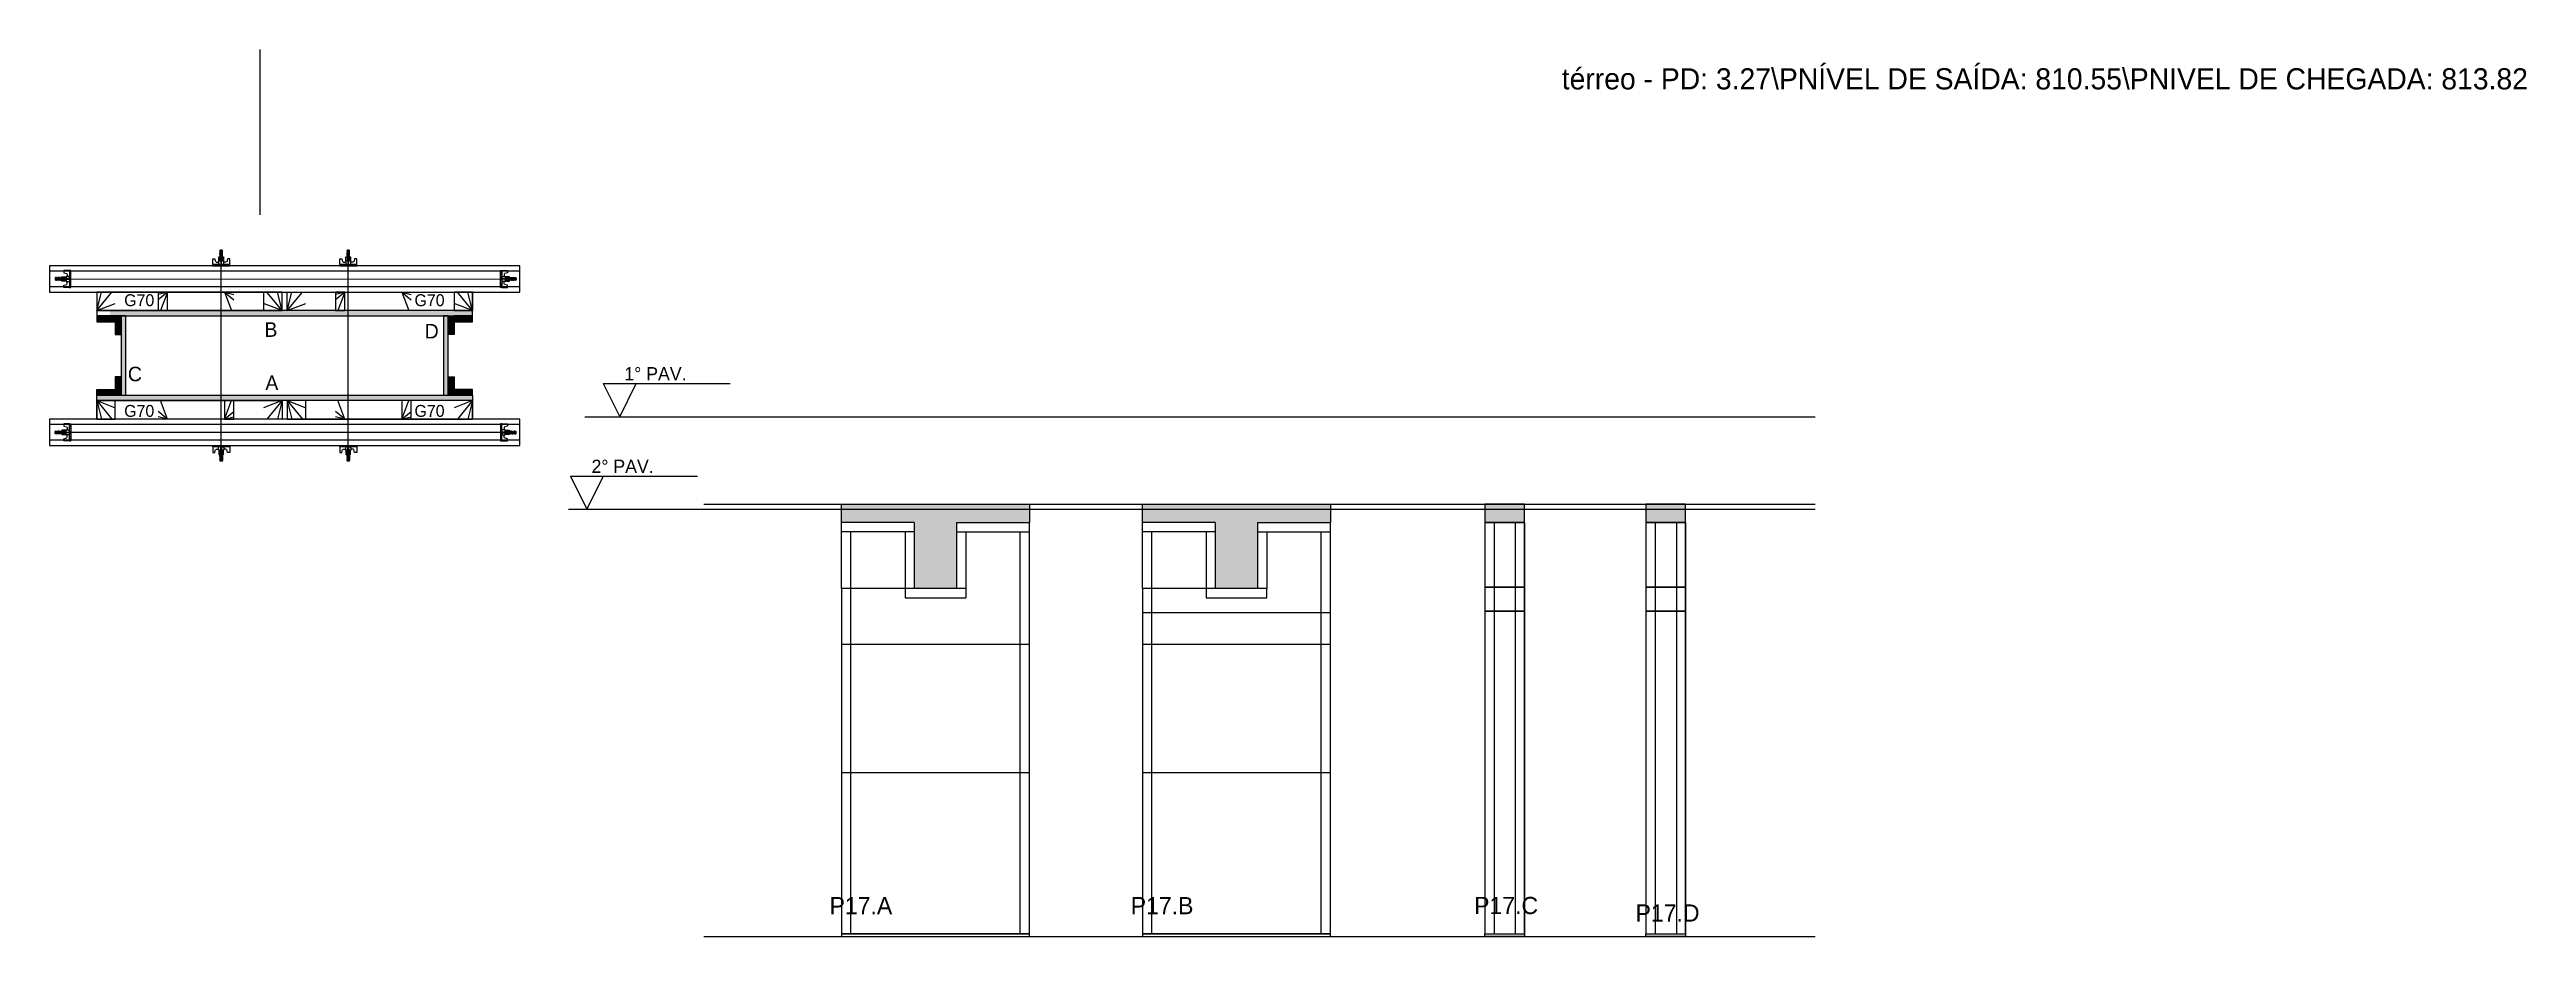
# Model space of a CAD drawing. Header units: metres. Extents: x 17708 to 19580, y 3977 to 4648.
import ezdxf

# ---------------------------------------------------------------- set-up
doc = ezdxf.new("R2010")
doc.units = ezdxf.units.M
for name, color, linetype in [('CHAPA', 7, 'Continuous'), ('COTA', 7, 'Continuous'), ('Hachura', 7, 'Continuous'), ('Madeira', 7, 'Continuous'), ('MEIO_PONT', 7, 'Continuous'), ('NIVEL 1° PAV.', 7, 'Continuous'), ('NIVEL 2° PAV.', 7, 'Continuous'), ('NOMENCLATURA', 7, 'Continuous'), ('Nível', 7, 'Continuous'), ('Painéis', 7, 'Continuous'), ('Perfil Metálico', 7, 'Continuous'), ('SARR_2.2x7', 7, 'Continuous'), ('SARRAFO', 7, 'Continuous'), ('Texto Seção', 7, 'Continuous'), ('TEXTO_GERAL', 7, 'Continuous')]:
    doc.layers.add(name, color=color, linetype=linetype)

msp = doc.modelspace()

# ---------------------------------------------------------------- hatches: boundary and pattern name
at = {"layer": 'COTA'}
h = msp.add_hatch(color=7, dxfattribs=at)
h.dxf.hatch_style = 1
h.paths.add_polyline_path([(18306.2, 4289.9), (18361.2, 4289.9), (18361.2, 4289.9), (18361.2, 4239.9), (18361.2, 4239.9), (18393.2, 4239.9), (18393.2, 4239.9), (18393.2, 4289.9), (18393.2, 4289.9), (18448.2, 4289.9), (18448.2, 4289.9), (18448.2, 4303.9), (18448.2, 4303.9), (18306.2, 4303.9), (18306.2, 4303.9), (18306.2, 4289.9)])
h = msp.add_hatch(color=7, dxfattribs=at)
h.dxf.hatch_style = 1
h.paths.add_polyline_path([(18533.7, 4289.9), (18588.7, 4289.9), (18588.7, 4289.9), (18588.7, 4239.9), (18588.7, 4239.9), (18620.7, 4239.9), (18620.7, 4239.9), (18620.7, 4289.9), (18620.7, 4289.9), (18675.7, 4289.9), (18675.7, 4289.9), (18675.7, 4303.9), (18675.7, 4303.9), (18533.7, 4303.9), (18533.7, 4303.9), (18533.7, 4289.9)])
h = msp.add_hatch(color=7, dxfattribs=at)
h.dxf.hatch_style = 1
h.paths.add_polyline_path([(18792.4, 4289.9), (18822.4, 4289.9), (18822.4, 4289.9), (18822.4, 4303.9), (18822.4, 4303.9), (18792.4, 4303.9), (18792.4, 4303.9), (18792.4, 4289.9)])
h = msp.add_hatch(color=7, dxfattribs=at)
h.dxf.hatch_style = 1
h.paths.add_polyline_path([(18914.1, 4289.9), (18944.1, 4289.9), (18944.1, 4289.9), (18944.1, 4303.9), (18944.1, 4303.9), (18914.1, 4303.9), (18914.1, 4303.9), (18914.1, 4289.9)])
at = {"layer": 'Hachura'}
h = msp.add_hatch(color=7, dxfattribs=at)
h.dxf.hatch_style = 1
h.paths.add_polyline_path([(17757.4, 4446.1), (17757.4, 4441.7), (17757.4, 4441.7), (17743.4, 4441.7), (17743.4, 4441.7), (17743.4, 4446.1), (17743.4, 4446.1), (17757.4, 4446.1)])
h = msp.add_hatch(color=7, dxfattribs=at)
h.dxf.hatch_style = 1
h.paths.add_polyline_path([(18027.4, 4446.1), (18027.4, 4450.1), (18027.4, 4450.1), (17753.4, 4450.1), (17753.4, 4450.1), (17753.4, 4446.1), (17753.4, 4446.1), (18027.4, 4446.1)])
h = msp.add_hatch(color=7, dxfattribs=at)
h.dxf.hatch_style = 1
h.paths.add_polyline_path([(17761.8, 4432.1), (17757.4, 4432.1), (17757.4, 4432.1), (17757.4, 4446.1), (17757.4, 4446.1), (17761.8, 4446.1), (17761.8, 4446.1), (17761.8, 4432.1)])
h = msp.add_hatch(color=7, dxfattribs=at)
h.dxf.hatch_style = 1
h.paths.add_polyline_path([(17761.8, 4386.1), (17765.4, 4386.1), (17765.4, 4386.1), (17765.4, 4446.1), (17765.4, 4446.1), (17761.8, 4446.1), (17761.8, 4446.1), (17761.8, 4386.1)])
h = msp.add_hatch(color=7, dxfattribs=at)
h.dxf.hatch_style = 1
h.paths.add_polyline_path([(18005.4, 4386.1), (18009, 4386.1), (18009, 4386.1), (18009, 4446.1), (18009, 4446.1), (18005.4, 4446.1), (18005.4, 4446.1), (18005.4, 4386.1)])
h = msp.add_hatch(color=7, dxfattribs=at)
h.dxf.hatch_style = 1
h.paths.add_polyline_path([(18009, 4432.1), (18013.4, 4432.1), (18013.4, 4432.1), (18013.4, 4446.1), (18013.4, 4446.1), (18009, 4446.1), (18009, 4446.1), (18009, 4432.1)])
h = msp.add_hatch(color=7, dxfattribs=at)
h.dxf.hatch_style = 1
h.paths.add_polyline_path([(18027.4, 4446.1), (18027.4, 4441.7), (18027.4, 4441.7), (18013.4, 4441.7), (18013.4, 4441.7), (18013.4, 4446.1), (18013.4, 4446.1), (18027.4, 4446.1)])
h = msp.add_hatch(color=7, dxfattribs=at)
h.dxf.hatch_style = 1
h.paths.add_polyline_path([(17761.8, 4386.1), (17757.4, 4386.1), (17757.4, 4386.1), (17757.4, 4400.1), (17757.4, 4400.1), (17761.8, 4400.1), (17761.8, 4400.1), (17761.8, 4386.1)])
h = msp.add_hatch(color=7, dxfattribs=at)
h.dxf.hatch_style = 1
h.paths.add_polyline_path([(18009, 4386.1), (18013.4, 4386.1), (18013.4, 4386.1), (18013.4, 4400.1), (18013.4, 4400.1), (18009, 4400.1), (18009, 4400.1), (18009, 4386.1)])
h = msp.add_hatch(color=7, dxfattribs=at)
h.dxf.hatch_style = 1
h.paths.add_polyline_path([(17757.4, 4386.1), (17757.4, 4390.5), (17757.4, 4390.5), (17743.4, 4390.5), (17743.4, 4390.5), (17743.4, 4386.1), (17743.4, 4386.1), (17757.4, 4386.1)])
h = msp.add_hatch(color=7, dxfattribs=at)
h.dxf.hatch_style = 1
h.paths.add_polyline_path([(18027.4, 4386.1), (18027.4, 4382.1), (18027.4, 4382.1), (17743.4, 4382.1), (17743.4, 4382.1), (17743.4, 4386.1), (17743.4, 4386.1), (18027.4, 4386.1)])
h = msp.add_hatch(color=7, dxfattribs=at)
h.dxf.hatch_style = 1
h.paths.add_polyline_path([(18013.4, 4386.1), (18013.4, 4390.5), (18013.4, 4390.5), (18027.4, 4390.5), (18027.4, 4390.5), (18027.4, 4386.1), (18027.4, 4386.1), (18013.4, 4386.1)])

# ---------------------------------------------------------------- linework, layer by layer
at = {"layer": 'CHAPA', "color": 7, "lineweight": 25}
for points in [[(18027.4, 4446.1), (18027.4, 4450.1), (17743.4, 4450.1), (17743.4, 4446.1)], [(17761.8, 4386.1), (17765.4, 4386.1), (17765.4, 4446.1), (17761.8, 4446.1)], [(18005.4, 4386.1), (18009, 4386.1), (18009, 4446.1), (18005.4, 4446.1)], [(18027.4, 4386.1), (18027.4, 4382.1), (17743.4, 4382.1), (17743.4, 4386.1)]]:
    msp.add_lwpolyline(points, close=True, dxfattribs=at)
at = {"layer": 'COTA', "color": 7, "lineweight": 25}
for p, q in [((18306.2, 4289.9), (18306.2, 4303.9)), ((18306.2, 4303.9), (18448.2, 4303.9)), ((18448.2, 4303.9), (18448.2, 4289.9)), ((18533.7, 4289.9), (18533.7, 4303.9)), ((18533.7, 4303.9), (18675.7, 4303.9)), ((18675.7, 4303.9), (18675.7, 4289.9))]:
    msp.add_line(p, q, dxfattribs=at)
for points in [[(18822.4, 4289.9), (18822.4, 4303.9), (18792.4, 4303.9), (18792.4, 4289.9)], [(18944.1, 4289.9), (18944.1, 4303.9), (18914.1, 4303.9), (18914.1, 4289.9)]]:
    msp.add_lwpolyline(points, dxfattribs=at)
at = {"layer": 'Defpoints', "color": 7, "lineweight": 25}
msp.add_line((17867, 4522.6), (17867, 4647.6), dxfattribs=at)
at = {"layer": 'Hachura', "color": 7, "lineweight": 25}
for p, q in [((17837, 4495.5), (17836.4, 4495.2)), ((17836.4, 4494.9), (17837.5, 4495.5)), ((17838.5, 4495.1), (17836.4, 4494)), ((17836.4, 4493.8), (17838.6, 4494.9)), ((17838.5, 4493.9), (17836.4, 4492.8)), ((17836.4, 4492.6), (17838.6, 4493.7)), ((17838.5, 4492.8), (17836.4, 4491.7)), ((17836.4, 4491.5), (17838.6, 4492.5)), ((17836.5, 4495.5), (17836.8, 4495.8)), ((17836.8, 4495.5), (17836.5, 4495.4)), ((17836.5, 4495.4), (17836.5, 4495.5)), ((17836.5, 4494.9), (17837.8, 4495.5)), ((17836.5, 4495.5), (17838.4, 4495.5)), ((17838.4, 4495.2), (17836.5, 4494.2)), ((17838.4, 4495.2), (17836.5, 4494.2)), ((17836.5, 4494.9), (17836.5, 4494.2)), ((17836.5, 4493.7), (17838.4, 4494.7)), ((17838.4, 4494), (17836.5, 4493.1)), ((17836.5, 4493.1), (17836.5, 4493.7)), ((17836.5, 4492.5), (17838.4, 4493.5)), ((17838.4, 4492.9), (17836.5, 4491.9)), ((17836.5, 4492.3), (17836.5, 4492.5)), ((17838.1, 4495.8), (17836.8, 4495.8)), ((17838.4, 4495.5), (17838.1, 4495.8)), ((17838.4, 4495.2), (17838.4, 4495.5)), ((17838.4, 4495.5), (17838.4, 4495.5)), ((17838.4, 4494), (17838.4, 4494.7)), ((17838.4, 4492.9), (17838.4, 4493.5)), ((17838.4, 4493.3), (17838.4, 4493.5)), ((17933, 4495.5), (17932.4, 4495.2)), ((17932.4, 4494.9), (17933.5, 4495.5)), ((17934.5, 4495.1), (17932.4, 4494)), ((17932.4, 4493.8), (17934.6, 4494.9)), ((17934.5, 4493.9), (17932.4, 4492.8)), ((17932.4, 4492.6), (17934.6, 4493.7)), ((17934.5, 4492.8), (17932.4, 4491.7)), ((17932.4, 4491.5), (17934.6, 4492.5)), ((17932.5, 4495.5), (17932.8, 4495.8)), ((17932.8, 4495.5), (17932.5, 4495.4)), ((17932.5, 4495.4), (17932.5, 4495.5)), ((17932.5, 4494.9), (17933.8, 4495.5)), ((17932.5, 4495.5), (17934.4, 4495.5)), ((17934.4, 4495.2), (17932.5, 4494.2)), ((17934.4, 4495.2), (17932.5, 4494.2)), ((17932.5, 4494.9), (17932.5, 4494.2)), ((17932.5, 4493.7), (17934.4, 4494.7)), ((17934.4, 4494), (17932.5, 4493.1)), ((17932.5, 4493.1), (17932.5, 4493.7)), ((17932.5, 4492.5), (17934.4, 4493.5)), ((17934.4, 4492.9), (17932.5, 4491.9)), ((17932.5, 4492.3), (17932.5, 4492.5)), ((17934.1, 4495.8), (17932.8, 4495.8)), ((17934.4, 4495.5), (17934.1, 4495.8)), ((17934.4, 4495.2), (17934.4, 4495.5)), ((17934.4, 4495.5), (17934.4, 4495.5)), ((17934.4, 4494), (17934.4, 4494.7)), ((17934.4, 4492.9), (17934.4, 4493.5)), ((17934.4, 4493.3), (17934.4, 4493.5)), ((17712.3, 4475.1), (17711.9, 4474.8)), ((17711.9, 4474.8), (17711.9, 4473.5)), ((17712.6, 4475.1), (17712.3, 4475.1)), ((17712.3, 4475.1), (17712.3, 4475.1)), ((17712.3, 4473.2), (17712.3, 4475.1)), ((17712.9, 4473.2), (17712.3, 4474.4)), ((17712.8, 4473.1), (17712.3, 4474.2)), ((17712.6, 4475.1), (17713.5, 4473.2)), ((17712.6, 4475.1), (17713.5, 4473.2)), ((17712.7, 4475.2), (17713.8, 4473)), ((17714, 4473.1), (17712.9, 4475.2)), ((17712.9, 4474.1), (18055.6, 4474)), ((17713.7, 4475.1), (17713.1, 4475.1)), ((17714.1, 4473.2), (17713.1, 4475.1)), ((17713.7, 4475.1), (17714.7, 4473.2)), ((17713.8, 4475.2), (17714.9, 4473)), ((17715.1, 4473.1), (17714.1, 4475.2)), ((17714.9, 4475.1), (17714.3, 4475.1)), ((17715.2, 4473.2), (17714.3, 4475.1)), ((17714.5, 4475.1), (17714.3, 4475.1)), ((17714.9, 4475.1), (17715.9, 4473.2)), ((17715, 4475.2), (17716.1, 4473)), ((17716.3, 4473.1), (17715.2, 4475.2)), ((17716.1, 4475.1), (17715.4, 4475.1)), ((17716.4, 4473.2), (17715.4, 4475.1)), ((17716.1, 4475.1), (17717, 4473.2)), ((17717, 4473.9), (17716.4, 4475.2)), ((17717, 4474.2), (17716.6, 4475.1)), ((17717, 4475.1), (17716.6, 4475.1)), ((17717, 4472.4), (17717, 4475.7)), ((17717, 4475.7), (17720.3, 4475.7)), ((17717, 4474.7), (17720.3, 4474.7)), ((17717.1, 4472.4), (17717.1, 4475.7)), ((17723.7, 4480.5), (17718.6, 4480.5)), ((17718.6, 4480.5), (17718.6, 4478.8)), ((17718.6, 4478.8), (17720.8, 4478.2)), ((17720.3, 4476), (17720.3, 4472.1)), ((17722.8, 4476), (17720.3, 4476)), ((17722.8, 4474.4), (17720.8, 4474.4)), ((17720.8, 4473.9), (17722.8, 4473.9)), ((17721, 4477.9), (17721, 4476)), ((17722.8, 4480.5), (17722.8, 4467.6)), ((17722.8, 4480.5), (17722.8, 4475.3)), ((17722.8, 4480.4), (17723.7, 4480.4)), ((17722.8, 4480.2), (17723.7, 4480.2)), ((17722.8, 4479.8), (17723.7, 4479.8)), ((17722.8, 4479.4), (17723.7, 4479.4)), ((17722.8, 4478.5), (17723.7, 4478.5)), ((17722.8, 4477.1), (17723.7, 4477.1)), ((17722.8, 4474.1), (17722.8, 4476)), ((17722.8, 4475.3), (17722.8, 4474.7)), ((17722.8, 4474.1), (17723.7, 4474.1)), ((17723.2, 4475), (17722.9, 4475)), ((17723.6, 4475), (17723.2, 4475)), ((17723.7, 4467.6), (17723.7, 4480.5)), ((17723.7, 4468.6), (17723.7, 4476.4)), ((17831, 4484.9), (17831, 4489.2)), ((17831, 4489.2), (17832.6, 4489.2)), ((17843.9, 4484.9), (17831, 4484.9)), ((17831, 4484.9), (17831, 4484)), ((17831, 4484), (17843.9, 4484)), ((17831.1, 4484.9), (17831.1, 4484)), ((17831.3, 4484.9), (17831.3, 4484)), ((17831.6, 4484.9), (17831.6, 4484)), ((17831.9, 4484), (17839.7, 4484)), ((17832.1, 4484.9), (17832.1, 4484)), ((17832.6, 4489.2), (17833.2, 4487)), ((17833, 4484.9), (17833, 4484)), ((17833.5, 4486.7), (17835.5, 4486.7)), ((17834.4, 4484.9), (17834.4, 4484)), ((17839.3, 4487.5), (17835.5, 4487.5)), ((17835.5, 4487.5), (17835.5, 4484.9)), ((17835.5, 4487.5), (17835.7, 4487.5)), ((17835.5, 4487.5), (17835.7, 4487.5)), ((17835.7, 4490.7), (17839.1, 4490.7)), ((17835.7, 4490.7), (17839.1, 4490.7)), ((17835.7, 4487.5), (17835.7, 4490.7)), ((17836.4, 4484.8), (17836.4, 4484.4)), ((17836.5, 4492.3), (17836.5, 4491.9)), ((17836.5, 4491.4), (17838.4, 4492.3)), ((17838.4, 4491.7), (17836.5, 4490.7)), ((17836.5, 4491.4), (17836.5, 4490.7)), ((17836.5, 4490.7), (17836.5, 4487.5)), ((17837.2, 4486.9), (17837.2, 4484.9)), ((17837.3, 4490.7), (17838.6, 4491.4)), ((17837.4, 4337.3), (17837.4, 4491)), ((17837.4, 4484.9), (17839.3, 4484.9)), ((17837.4, 4484.9), (17837.4, 4484)), ((17837.5, 4490.7), (17838.4, 4491.2)), ((17837.7, 4484.9), (17837.7, 4486.9)), ((17838.1, 4490.7), (17838.1, 4487.5)), ((17838.7, 4484.9), (17838.1, 4484.9)), ((17838.4, 4491.7), (17838.4, 4492.3)), ((17838.4, 4490.7), (17838.4, 4491.2)), ((17838.4, 4484.6), (17838.4, 4484.8)), ((17838.4, 4484.2), (17838.4, 4484.6)), ((17843.9, 4484.9), (17838.7, 4484.9)), ((17839.1, 4490.7), (17839.1, 4487.5)), ((17839.3, 4484.9), (17839.3, 4487.5)), ((17841.3, 4486.7), (17839.3, 4486.7)), ((17840.5, 4484.9), (17840.5, 4484)), ((17842.2, 4489.2), (17841.6, 4487)), ((17841.9, 4484.9), (17841.9, 4484)), ((17843.9, 4489.2), (17842.2, 4489.2)), ((17842.7, 4484.9), (17842.7, 4484)), ((17843.2, 4484.9), (17843.2, 4484)), ((17843.5, 4484.9), (17843.5, 4484)), ((17843.7, 4484.9), (17843.7, 4484)), ((17843.9, 4484), (17843.9, 4489.2)), ((17927, 4484.9), (17927, 4489.2)), ((17927, 4489.2), (17928.6, 4489.2)), ((17939.9, 4484.9), (17927, 4484.9)), ((17927, 4484.9), (17927, 4484)), ((17927, 4484), (17939.9, 4484)), ((17927.1, 4484.9), (17927.1, 4484)), ((17927.3, 4484.9), (17927.3, 4484)), ((17927.6, 4484.9), (17927.6, 4484)), ((17927.9, 4484), (17935.7, 4484)), ((17928.1, 4484.9), (17928.1, 4484)), ((17928.6, 4489.2), (17929.2, 4487)), ((17929, 4484.9), (17929, 4484)), ((17929.5, 4486.7), (17931.5, 4486.7)), ((17930.4, 4484.9), (17930.4, 4484)), ((17935.3, 4487.5), (17931.5, 4487.5)), ((17931.5, 4487.5), (17931.5, 4484.9)), ((17931.5, 4487.5), (17931.7, 4487.5)), ((17931.5, 4487.5), (17931.7, 4487.5)), ((17931.7, 4490.7), (17935.1, 4490.7)), ((17931.7, 4490.7), (17935.1, 4490.7)), ((17931.7, 4487.5), (17931.7, 4490.7)), ((17932.4, 4484.8), (17932.4, 4484.4)), ((17932.5, 4492.3), (17932.5, 4491.9)), ((17932.5, 4491.4), (17934.4, 4492.3)), ((17934.4, 4491.7), (17932.5, 4490.7)), ((17932.5, 4491.4), (17932.5, 4490.7)), ((17932.5, 4490.7), (17932.5, 4487.5)), ((17933.2, 4486.9), (17933.2, 4484.9)), ((17933.3, 4490.7), (17934.6, 4491.4)), ((17933.4, 4337.3), (17933.4, 4491)), ((17933.4, 4484.9), (17935.3, 4484.9)), ((17933.4, 4484.9), (17933.4, 4484)), ((17933.5, 4490.7), (17934.4, 4491.2)), ((17933.7, 4484.9), (17933.7, 4486.9)), ((17934.1, 4490.7), (17934.1, 4487.5)), ((17934.7, 4484.9), (17934.1, 4484.9)), ((17934.4, 4491.7), (17934.4, 4492.3)), ((17934.4, 4490.7), (17934.4, 4491.2)), ((17934.4, 4484.6), (17934.4, 4484.8)), ((17934.4, 4484.2), (17934.4, 4484.6)), ((17939.9, 4484.9), (17934.7, 4484.9)), ((17935.1, 4490.7), (17935.1, 4487.5)), ((17935.3, 4484.9), (17935.3, 4487.5)), ((17937.3, 4486.7), (17935.3, 4486.7)), ((17936.5, 4484.9), (17936.5, 4484)), ((17938.2, 4489.2), (17937.6, 4487)), ((17937.9, 4484.9), (17937.9, 4484)), ((17939.9, 4489.2), (17938.2, 4489.2)), ((17938.7, 4484.9), (17938.7, 4484)), ((17939.2, 4484.9), (17939.2, 4484)), ((17939.5, 4484.9), (17939.5, 4484)), ((17939.7, 4484.9), (17939.7, 4484)), ((17939.9, 4484), (17939.9, 4489.2)), ((18048.6, 4467.6), (18048.6, 4480.5)), ((18048.6, 4480.5), (18053.7, 4480.5)), ((18049.5, 4480.3), (18048.6, 4480.3)), ((18049.5, 4480.1), (18048.6, 4480.1)), ((18049.5, 4479.8), (18048.6, 4479.8)), ((18049.5, 4479.3), (18048.6, 4479.3)), ((18049.5, 4478.5), (18048.6, 4478.5)), ((18049.5, 4477.1), (18048.6, 4477.1)), ((18048.6, 4468.5), (18048.6, 4476.4)), ((18049.5, 4474), (18048.6, 4474)), ((18048.7, 4475), (18049.2, 4475)), ((18049.2, 4475), (18049.4, 4475)), ((18049.5, 4480.5), (18049.5, 4467.6)), ((18049.5, 4480.5), (18049.5, 4475.3)), ((18049.5, 4474), (18049.5, 4476)), ((18049.5, 4476), (18052.1, 4476)), ((18049.5, 4475.3), (18049.5, 4474.7)), ((18049.5, 4474.3), (18051.5, 4474.3)), ((18051.5, 4473.8), (18049.5, 4473.8)), ((18051.3, 4477.9), (18051.3, 4476)), ((18053.7, 4478.8), (18051.5, 4478.2)), ((18052.1, 4476), (18052.1, 4472.1)), ((18055.3, 4475.7), (18052.1, 4475.7)), ((18055.3, 4474.7), (18052.1, 4474.7)), ((18053.7, 4480.5), (18053.7, 4478.8)), ((18055.2, 4472.4), (18055.2, 4475.7)), ((18055.3, 4472.4), (18055.3, 4475.7)), ((18055.3, 4473.9), (18055.9, 4475.2)), ((18056.2, 4475.1), (18055.3, 4473.1)), ((18055.3, 4474.2), (18055.7, 4475.1)), ((18055.3, 4475.1), (18055.7, 4475.1)), ((18055.9, 4473.1), (18056.9, 4475.1)), ((18056, 4473), (18057.1, 4475.2)), ((18056.2, 4475.1), (18056.9, 4475.1)), ((18057.3, 4475.1), (18056.2, 4473)), ((18057.4, 4475.1), (18056.4, 4473.1)), ((18057.1, 4473.1), (18058.1, 4475.1)), ((18057.2, 4473), (18058.2, 4475.2)), ((18057.4, 4475.1), (18058.1, 4475.1)), ((18058.5, 4475.1), (18057.4, 4473)), ((18058.6, 4475.1), (18057.6, 4473.1)), ((18057.8, 4475.1), (18058.1, 4475.1)), ((18058.2, 4473.1), (18059.2, 4475.1)), ((18058.3, 4473), (18059.4, 4475.2)), ((18058.6, 4475.1), (18059.2, 4475.1)), ((18059.6, 4475.1), (18058.6, 4473)), ((18059.7, 4475.1), (18058.8, 4473.1)), ((18059.7, 4475.1), (18058.8, 4473.1)), ((18059.4, 4473.1), (18060.1, 4474.4)), ((18059.5, 4473), (18060.1, 4474.2)), ((18059.7, 4475.1), (18060.1, 4475.1)), ((18060.1, 4475.1), (18060.1, 4475.1)), ((18060.1, 4475.1), (18060.4, 4474.7)), ((18060.1, 4473.1), (18060.1, 4475.1)), ((18060.4, 4474.7), (18060.4, 4473.5)), ((17712.3, 4473.2), (17711.9, 4473.5)), ((17712.3, 4473.7), (17712.6, 4473)), ((17712.3, 4473.4), (17712.4, 4473.2)), ((17712.4, 4473.2), (17712.3, 4473.2)), ((17712.9, 4473.2), (17713.5, 4473.2)), ((17714.7, 4473.2), (17714.1, 4473.2)), ((17715.4, 4473.2), (17715.2, 4473.2)), ((17715.4, 4473.2), (17715.9, 4473.2)), ((17716.4, 4473.2), (17717, 4473.2)), ((17717, 4473.2), (17720.3, 4473.2)), ((17720.3, 4472.4), (17717, 4472.4)), ((17718.6, 4469.3), (17720.8, 4469.9)), ((17718.6, 4467.6), (17718.6, 4469.3)), ((17722.8, 4467.6), (17718.6, 4467.6)), ((17720.3, 4472.1), (17720.3, 4472.4)), ((17720.3, 4472.1), (17720.3, 4472.4)), ((17720.3, 4472.1), (17722.8, 4472.1)), ((17721, 4470.2), (17721, 4472.1)), ((17722.8, 4471), (17723.7, 4471)), ((17722.8, 4469.6), (17723.7, 4469.6)), ((17722.8, 4468.8), (17723.7, 4468.8)), ((17722.8, 4468.3), (17723.7, 4468.3)), ((17722.8, 4468), (17723.7, 4468)), ((17722.8, 4467.7), (17723.7, 4467.7)), ((17722.8, 4467.6), (17723.7, 4467.6)), ((17723, 4473.1), (17723.4, 4473.1)), ((18049.5, 4471), (18048.6, 4471)), ((18049.5, 4469.6), (18048.6, 4469.6)), ((18049.5, 4468.7), (18048.6, 4468.7)), ((18049.5, 4468.3), (18048.6, 4468.3)), ((18049.5, 4467.9), (18048.6, 4467.9)), ((18049.5, 4467.7), (18048.6, 4467.7)), ((18049.5, 4467.6), (18048.6, 4467.6)), ((18049.3, 4473.1), (18048.9, 4473.1)), ((18052.1, 4472.1), (18049.5, 4472.1)), ((18049.5, 4467.6), (18053.7, 4467.6)), ((18051.3, 4470.2), (18051.3, 4472.1)), ((18053.7, 4469.3), (18051.5, 4469.8)), ((18055.3, 4473.1), (18052.1, 4473.1)), ((18052.1, 4472.4), (18055.3, 4472.4)), ((18052.1, 4472.1), (18052.1, 4472.4)), ((18052.1, 4472.1), (18052.1, 4472.4)), ((18053.7, 4467.6), (18053.7, 4469.3)), ((18055.9, 4473.1), (18055.3, 4473.1)), ((18056.9, 4473.1), (18056.4, 4473.1)), ((18056.9, 4473.1), (18057.1, 4473.1)), ((18057.6, 4473.1), (18058.2, 4473.1)), ((18059.4, 4473.1), (18058.8, 4473.1)), ((18060.1, 4473.6), (18059.7, 4473)), ((18060.1, 4473.4), (18059.9, 4473.1)), ((18059.9, 4473.1), (18060.1, 4473.1)), ((18060.1, 4473.1), (18060.4, 4473.5)), ((17722.8, 4364.5), (17718.6, 4364.5)), ((17718.6, 4364.5), (17718.6, 4362.8)), ((17718.6, 4362.8), (17720.8, 4362.2)), ((17721, 4361.9), (17721, 4360)), ((17722.8, 4351.6), (17722.8, 4364.5)), ((17722.8, 4364.5), (17723.7, 4364.5)), ((17722.8, 4364.4), (17723.7, 4364.4)), ((17722.8, 4364.2), (17723.7, 4364.2)), ((17722.8, 4363.8), (17723.7, 4363.8)), ((17722.8, 4363.4), (17723.7, 4363.4)), ((17722.8, 4362.5), (17723.7, 4362.5)), ((17723.7, 4364.5), (17723.7, 4351.6)), ((17723.7, 4363.6), (17723.7, 4355.7)), ((18048.6, 4364.5), (18048.6, 4351.6)), ((18049.5, 4364.5), (18048.6, 4364.5)), ((18049.5, 4364.4), (18048.6, 4364.4)), ((18049.5, 4364.2), (18048.6, 4364.2)), ((18049.5, 4363.8), (18048.6, 4363.8)), ((18048.6, 4363.6), (18048.6, 4355.8)), ((18049.5, 4363.4), (18048.6, 4363.4)), ((18049.5, 4362.5), (18048.6, 4362.5)), ((18049.5, 4351.6), (18049.5, 4364.5)), ((18049.5, 4364.5), (18053.7, 4364.5)), ((18051.3, 4362), (18051.3, 4360)), ((18053.7, 4362.8), (18051.5, 4362.3)), ((18053.7, 4364.5), (18053.7, 4362.8)), ((17712.3, 4359), (17711.9, 4358.6)), ((17711.9, 4357.3), (17711.9, 4358.6)), ((17712.3, 4357), (17711.9, 4357.3)), ((17712.3, 4358.4), (17712.6, 4359.1)), ((17712.8, 4359.1), (17712.3, 4357.9)), ((17712.3, 4358.7), (17712.4, 4359)), ((17712.4, 4359), (17712.3, 4359)), ((17712.9, 4359), (17712.3, 4357.7)), ((17712.3, 4359), (17712.3, 4357)), ((17712.6, 4357), (17712.3, 4357)), ((17712.3, 4357), (17712.3, 4357)), ((17712.6, 4357), (17713.5, 4359)), ((17712.6, 4357), (17713.5, 4359)), ((17712.7, 4356.9), (17713.8, 4359.1)), ((17714, 4359.1), (17712.9, 4356.9)), ((17712.9, 4359), (17713.5, 4359)), ((17712.9, 4358.1), (18055.6, 4358.1)), ((17714.1, 4359), (17713.1, 4357)), ((17713.7, 4357), (17713.1, 4357)), ((17713.7, 4357), (17714.7, 4359)), ((17713.8, 4356.9), (17714.9, 4359.1)), ((17715.1, 4359.1), (17714.1, 4356.9)), ((17714.7, 4359), (17714.1, 4359)), ((17715.2, 4359), (17714.3, 4357)), ((17714.9, 4357), (17714.3, 4357)), ((17714.5, 4357), (17714.3, 4357)), ((17714.9, 4357), (17715.9, 4359)), ((17715, 4356.9), (17716.1, 4359.1)), ((17716.3, 4359.1), (17715.2, 4356.9)), ((17715.4, 4359), (17715.2, 4359)), ((17715.4, 4359), (17715.9, 4359)), ((17716.4, 4359), (17715.4, 4357)), ((17716.1, 4357), (17715.4, 4357)), ((17716.1, 4357), (17717, 4359)), ((17716.4, 4359), (17717, 4359)), ((17717, 4358.2), (17716.4, 4356.9)), ((17717, 4357.9), (17716.6, 4357)), ((17717, 4357), (17716.6, 4357)), ((17717, 4359.7), (17717, 4356.4)), ((17720.3, 4359.7), (17717, 4359.7)), ((17717, 4359), (17720.3, 4359)), ((17717, 4357.4), (17720.3, 4357.4)), ((17717, 4356.4), (17720.3, 4356.4)), ((17717.1, 4359.7), (17717.1, 4356.4)), ((17718.6, 4353.3), (17720.8, 4353.9)), ((17718.6, 4351.6), (17718.6, 4353.3)), ((17723.7, 4351.6), (17718.6, 4351.6)), ((17720.3, 4356.1), (17720.3, 4360)), ((17720.3, 4360), (17722.8, 4360)), ((17720.3, 4360), (17720.3, 4359.7)), ((17720.3, 4360), (17720.3, 4359.7)), ((17722.8, 4356.1), (17720.3, 4356.1)), ((17720.8, 4358.3), (17722.8, 4358.3)), ((17722.8, 4357.7), (17720.8, 4357.7)), ((17721, 4354.2), (17721, 4356.1)), ((17722.8, 4361.1), (17723.7, 4361.1)), ((17722.8, 4358.1), (17722.8, 4356.1)), ((17722.8, 4358), (17723.7, 4358)), ((17722.8, 4356.8), (17722.8, 4357.4)), ((17722.8, 4351.6), (17722.8, 4356.8)), ((17722.8, 4355), (17723.7, 4355)), ((17722.8, 4353.6), (17723.7, 4353.6)), ((17722.8, 4352.8), (17723.7, 4352.8)), ((17722.8, 4352.3), (17723.7, 4352.3)), ((17722.8, 4352), (17723.7, 4352)), ((17722.8, 4351.7), (17723.7, 4351.7)), ((17723.2, 4357.1), (17722.9, 4357.1)), ((17723, 4359), (17723.4, 4359)), ((17723.6, 4357.1), (17723.2, 4357.1)), ((17831, 4348.1), (17843.9, 4348.1)), ((17831, 4347.2), (17831, 4348.1)), ((17843.9, 4347.2), (17831, 4347.2)), ((17831, 4347.2), (17831, 4342.9)), ((17831, 4342.9), (17832.6, 4342.9)), ((17831.1, 4347.2), (17831.1, 4348.1)), ((17831.3, 4347.2), (17831.3, 4348.1)), ((17831.7, 4347.2), (17831.7, 4348.1)), ((17831.9, 4348.1), (17839.7, 4348.1)), ((17832.1, 4347.2), (17832.1, 4348.1)), ((17832.6, 4342.9), (17833.2, 4345.1)), ((17833, 4347.2), (17833, 4348.1)), ((17833.5, 4345.4), (17835.5, 4345.4)), ((17834.4, 4347.2), (17834.4, 4348.1)), ((17835.5, 4344.6), (17835.5, 4347.2)), ((17839.4, 4344.6), (17835.5, 4344.6)), ((17835.5, 4344.6), (17835.7, 4344.6)), ((17835.5, 4344.6), (17835.7, 4344.6)), ((17835.7, 4344.6), (17835.7, 4341.4)), ((17836.4, 4347.3), (17836.4, 4347.7)), ((17836.5, 4341.4), (17836.5, 4344.6)), ((17837.2, 4345.2), (17837.2, 4347.2)), ((17837.4, 4347.2), (17837.4, 4348.1)), ((17837.4, 4347.2), (17839.4, 4347.2)), ((17837.7, 4347.2), (17837.7, 4345.2)), ((17838.7, 4347.2), (17838.1, 4347.2)), ((17838.1, 4341.4), (17838.1, 4344.6)), ((17838.4, 4347.9), (17838.4, 4347.5)), ((17838.4, 4347.5), (17838.4, 4347.3)), ((17843.9, 4347.2), (17838.7, 4347.2)), ((17839.1, 4341.4), (17839.1, 4344.6)), ((17839.4, 4347.2), (17839.4, 4344.6)), ((17841.3, 4345.4), (17839.4, 4345.4)), ((17840.5, 4347.2), (17840.5, 4348.1)), ((17842.2, 4342.9), (17841.6, 4345.1)), ((17841.9, 4347.2), (17841.9, 4348.1)), ((17843.9, 4342.9), (17842.2, 4342.9)), ((17842.7, 4347.2), (17842.7, 4348.1)), ((17843.2, 4347.2), (17843.2, 4348.1)), ((17843.5, 4347.2), (17843.5, 4348.1)), ((17843.7, 4347.2), (17843.7, 4348.1)), ((17843.9, 4348.1), (17843.9, 4342.9)), ((17927, 4348.1), (17939.9, 4348.1)), ((17927, 4347.2), (17927, 4348.1)), ((17939.9, 4347.2), (17927, 4347.2)), ((17927, 4347.2), (17927, 4342.9)), ((17927, 4342.9), (17928.6, 4342.9)), ((17927.1, 4347.2), (17927.1, 4348.1)), ((17927.3, 4347.2), (17927.3, 4348.1)), ((17927.7, 4347.2), (17927.7, 4348.1)), ((17927.9, 4348.1), (17935.7, 4348.1)), ((17928.1, 4347.2), (17928.1, 4348.1)), ((17928.6, 4342.9), (17929.2, 4345.1)), ((17929, 4347.2), (17929, 4348.1)), ((17929.5, 4345.4), (17931.5, 4345.4)), ((17930.4, 4347.2), (17930.4, 4348.1)), ((17931.5, 4344.6), (17931.5, 4347.2)), ((17935.4, 4344.6), (17931.5, 4344.6)), ((17931.5, 4344.6), (17931.7, 4344.6)), ((17931.5, 4344.6), (17931.7, 4344.6)), ((17931.7, 4344.6), (17931.7, 4341.4)), ((17932.4, 4347.3), (17932.4, 4347.7)), ((17932.5, 4341.4), (17932.5, 4344.6)), ((17933.2, 4345.2), (17933.2, 4347.2)), ((17933.4, 4347.2), (17933.4, 4348.1)), ((17933.4, 4347.2), (17935.4, 4347.2)), ((17933.7, 4347.2), (17933.7, 4345.2)), ((17934.7, 4347.2), (17934.1, 4347.2)), ((17934.1, 4341.4), (17934.1, 4344.6)), ((17934.4, 4347.9), (17934.4, 4347.5)), ((17934.4, 4347.5), (17934.4, 4347.3)), ((17939.9, 4347.2), (17934.7, 4347.2)), ((17935.1, 4341.4), (17935.1, 4344.6)), ((17935.4, 4347.2), (17935.4, 4344.6)), ((17937.3, 4345.4), (17935.4, 4345.4)), ((17936.5, 4347.2), (17936.5, 4348.1)), ((17938.2, 4342.9), (17937.6, 4345.1)), ((17937.9, 4347.2), (17937.9, 4348.1)), ((17939.9, 4342.9), (17938.2, 4342.9)), ((17938.7, 4347.2), (17938.7, 4348.1)), ((17939.2, 4347.2), (17939.2, 4348.1)), ((17939.5, 4347.2), (17939.5, 4348.1)), ((17939.7, 4347.2), (17939.7, 4348.1)), ((17939.9, 4348.1), (17939.9, 4342.9)), ((18049.5, 4361.1), (18048.6, 4361.1)), ((18049.5, 4358.1), (18048.6, 4358.1)), ((18049.5, 4355), (18048.6, 4355)), ((18049.5, 4353.6), (18048.6, 4353.6)), ((18049.5, 4352.8), (18048.6, 4352.8)), ((18049.5, 4352.3), (18048.6, 4352.3)), ((18049.5, 4352), (18048.6, 4352)), ((18049.5, 4351.8), (18048.6, 4351.8)), ((18048.6, 4351.6), (18053.7, 4351.6)), ((18048.7, 4357.1), (18049.2, 4357.1)), ((18049.3, 4359.1), (18048.9, 4359.1)), ((18049.2, 4357.1), (18049.4, 4357.1)), ((18052.1, 4360), (18049.5, 4360)), ((18051.5, 4358.3), (18049.5, 4358.3)), ((18049.5, 4358.1), (18049.5, 4356.1)), ((18049.5, 4357.8), (18051.5, 4357.8)), ((18049.5, 4356.8), (18049.5, 4357.4)), ((18049.5, 4351.6), (18049.5, 4356.8)), ((18049.5, 4356.1), (18052.1, 4356.1)), ((18051.3, 4354.2), (18051.3, 4356.1)), ((18053.7, 4353.3), (18051.5, 4353.9)), ((18052.1, 4356.1), (18052.1, 4360)), ((18052.1, 4360), (18052.1, 4359.8)), ((18052.1, 4360), (18052.1, 4359.8)), ((18052.1, 4359.8), (18055.3, 4359.8)), ((18055.3, 4359), (18052.1, 4359)), ((18055.3, 4357.4), (18052.1, 4357.4)), ((18055.3, 4356.4), (18052.1, 4356.4)), ((18053.7, 4351.6), (18053.7, 4353.3)), ((18055.2, 4359.8), (18055.2, 4356.4)), ((18055.3, 4359.8), (18055.3, 4356.4)), ((18055.9, 4359), (18055.3, 4359)), ((18056.2, 4357), (18055.3, 4359)), ((18055.3, 4358.2), (18055.9, 4356.9)), ((18055.3, 4357.9), (18055.7, 4357)), ((18055.3, 4357), (18055.7, 4357)), ((18055.9, 4359), (18056.9, 4357)), ((18056, 4359.1), (18057.1, 4356.9)), ((18057.3, 4357), (18056.2, 4359.1)), ((18056.2, 4357), (18056.9, 4357)), ((18056.9, 4359), (18056.4, 4359)), ((18057.4, 4357), (18056.4, 4359)), ((18056.9, 4359), (18057.1, 4359)), ((18057.1, 4359), (18058.1, 4357)), ((18057.2, 4359.1), (18058.2, 4356.9)), ((18058.5, 4357), (18057.4, 4359.1)), ((18057.4, 4357), (18058.1, 4357)), ((18057.6, 4359), (18058.2, 4359)), ((18058.6, 4357), (18057.6, 4359)), ((18057.8, 4357), (18058.1, 4357)), ((18058.2, 4359), (18059.2, 4357)), ((18058.3, 4359.1), (18059.4, 4356.9)), ((18059.6, 4357), (18058.6, 4359.1)), ((18058.6, 4357), (18059.2, 4357)), ((18059.7, 4357), (18058.8, 4359)), ((18059.4, 4359), (18058.8, 4359)), ((18059.7, 4357), (18058.8, 4359)), ((18059.4, 4359), (18060.1, 4357.7)), ((18059.5, 4359.1), (18060.1, 4357.9)), ((18060.1, 4358.5), (18059.7, 4359.1)), ((18059.7, 4357), (18060.1, 4357)), ((18060.1, 4358.7), (18059.9, 4359)), ((18059.9, 4359), (18060.1, 4359)), ((18060.1, 4359), (18060.4, 4358.7)), ((18060.1, 4359), (18060.1, 4357)), ((18060.1, 4357), (18060.4, 4357.4)), ((18060.1, 4357), (18060.1, 4357)), ((18060.4, 4357.4), (18060.4, 4358.7)), ((17835.7, 4341.4), (17839.1, 4341.4)), ((17835.7, 4341.4), (17839.1, 4341.4)), ((17836.4, 4340.7), (17838.6, 4339.6)), ((17838.5, 4339.3), (17836.4, 4340.4)), ((17836.4, 4339.5), (17838.6, 4338.4)), ((17838.5, 4338.2), (17836.4, 4339.3)), ((17836.4, 4338.3), (17838.6, 4337.3)), ((17838.5, 4337), (17836.4, 4338.1)), ((17836.4, 4337.2), (17837.6, 4336.6)), ((17837, 4336.6), (17836.4, 4336.9)), ((17836.5, 4340.7), (17836.5, 4341.4)), ((17838.5, 4340.4), (17836.5, 4341.4)), ((17836.5, 4340.7), (17838.5, 4339.8)), ((17836.5, 4339.8), (17836.5, 4340.2)), ((17838.5, 4339.3), (17836.5, 4340.2)), ((17836.5, 4339.8), (17836.5, 4339.6)), ((17836.5, 4339.6), (17838.5, 4338.6)), ((17836.5, 4339.1), (17836.5, 4338.4)), ((17838.5, 4338.1), (17836.5, 4339.1)), ((17836.5, 4338.4), (17838.5, 4337.4)), ((17838.5, 4336.9), (17836.5, 4337.9)), ((17836.5, 4337.3), (17836.5, 4337.9)), ((17838.5, 4336.9), (17836.5, 4337.9)), ((17836.5, 4337.3), (17837.8, 4336.6)), ((17836.8, 4336.6), (17836.5, 4336.7)), ((17836.5, 4336.7), (17836.5, 4336.6)), ((17836.5, 4336.6), (17836.8, 4336.3)), ((17836.5, 4336.6), (17838.5, 4336.6)), ((17838.1, 4336.3), (17836.8, 4336.3)), ((17837.3, 4341.4), (17838.6, 4340.7)), ((17837.6, 4341.4), (17838.5, 4340.9)), ((17838.5, 4336.6), (17838.1, 4336.3)), ((17838.5, 4341.4), (17838.5, 4340.9)), ((17838.5, 4340.4), (17838.5, 4339.8)), ((17838.5, 4339.3), (17838.5, 4338.6)), ((17838.5, 4338.8), (17838.5, 4338.6)), ((17838.5, 4338.1), (17838.5, 4337.4)), ((17838.5, 4336.9), (17838.5, 4336.6)), ((17838.5, 4336.6), (17838.5, 4336.6)), ((17931.7, 4341.4), (17935.1, 4341.4)), ((17931.7, 4341.4), (17935.1, 4341.4)), ((17932.4, 4340.7), (17934.6, 4339.6)), ((17934.5, 4339.3), (17932.4, 4340.4)), ((17932.4, 4339.5), (17934.6, 4338.4)), ((17934.5, 4338.2), (17932.4, 4339.3)), ((17932.4, 4338.3), (17934.6, 4337.3)), ((17934.5, 4337), (17932.4, 4338.1)), ((17932.4, 4337.2), (17933.6, 4336.6)), ((17933, 4336.6), (17932.4, 4336.9)), ((17932.5, 4340.7), (17932.5, 4341.4)), ((17934.5, 4340.4), (17932.5, 4341.4)), ((17932.5, 4340.7), (17934.5, 4339.8)), ((17932.5, 4339.8), (17932.5, 4340.2)), ((17934.5, 4339.3), (17932.5, 4340.2)), ((17932.5, 4339.8), (17932.5, 4339.6)), ((17932.5, 4339.6), (17934.5, 4338.6)), ((17932.5, 4339.1), (17932.5, 4338.4)), ((17934.5, 4338.1), (17932.5, 4339.1)), ((17932.5, 4338.4), (17934.5, 4337.4)), ((17934.5, 4336.9), (17932.5, 4337.9)), ((17932.5, 4337.3), (17932.5, 4337.9)), ((17934.5, 4336.9), (17932.5, 4337.9)), ((17932.5, 4337.3), (17933.8, 4336.6)), ((17932.8, 4336.6), (17932.5, 4336.7)), ((17932.5, 4336.7), (17932.5, 4336.6)), ((17932.5, 4336.6), (17932.8, 4336.3)), ((17932.5, 4336.6), (17934.5, 4336.6)), ((17934.1, 4336.3), (17932.8, 4336.3)), ((17933.3, 4341.4), (17934.6, 4340.7)), ((17933.6, 4341.4), (17934.5, 4340.9)), ((17934.5, 4336.6), (17934.1, 4336.3)), ((17934.5, 4341.4), (17934.5, 4340.9)), ((17934.5, 4340.4), (17934.5, 4339.8)), ((17934.5, 4339.3), (17934.5, 4338.6)), ((17934.5, 4338.8), (17934.5, 4338.6)), ((17934.5, 4338.1), (17934.5, 4337.4)), ((17934.5, 4336.9), (17934.5, 4336.6)), ((17934.5, 4336.6), (17934.5, 4336.6))]:
    msp.add_line(p, q, dxfattribs=at)
at = {"layer": 'Madeira', "color": 7, "lineweight": 25}
for p, q in [((17743.4, 4450.1), (17754.9, 4464.1)), ((17743.4, 4450.1), (17746.9, 4464.1)), ((17743.4, 4450.1), (17757.4, 4455.5)), ((17796.9, 4464.1), (17789.9, 4458.3)), ((17796.9, 4464.1), (17789.9, 4462.3)), ((17796.9, 4464.1), (17791.5, 4450.1)), ((17839.9, 4464.1), (17846.9, 4458.3)), ((17839.9, 4464.1), (17846.9, 4462.3)), ((17839.9, 4464.1), (17845.3, 4450.1)), ((17883.4, 4450.1), (17869.4, 4455.5)), ((17883.4, 4450.1), (17871.9, 4464.1)), ((17883.4, 4450.1), (17879.9, 4464.1)), ((17887.4, 4450.1), (17898.9, 4464.1)), ((17887.4, 4450.1), (17890.9, 4464.1)), ((17887.4, 4450.1), (17901.4, 4455.5)), ((17930.9, 4464.1), (17923.9, 4458.3)), ((17930.9, 4464.1), (17923.9, 4462.3)), ((17930.9, 4464.1), (17925.5, 4450.1)), ((17973.9, 4464.1), (17980.9, 4458.3)), ((17973.9, 4464.1), (17980.9, 4462.3)), ((17973.9, 4464.1), (17979.3, 4450.1)), ((18027.4, 4450.1), (18013.4, 4455.5)), ((18027.4, 4450.1), (18015.9, 4464.1)), ((18027.4, 4450.1), (18023.9, 4464.1)), ((17743.4, 4382.1), (17754.9, 4368.1)), ((17743.4, 4382.1), (17746.9, 4368.1)), ((17743.4, 4382.1), (17757.4, 4376.6)), ((17796.9, 4368.1), (17791.5, 4382.1)), ((17839.9, 4368.1), (17845.3, 4382.1)), ((17883.4, 4382.1), (17869.4, 4376.6)), ((17883.4, 4382.1), (17871.9, 4368.1)), ((17883.4, 4382.1), (17879.9, 4368.1)), ((17887.4, 4382.1), (17898.9, 4368.1)), ((17887.4, 4382.1), (17890.9, 4368.1)), ((17887.4, 4382.1), (17901.4, 4376.6)), ((17930.9, 4368.1), (17925.5, 4382.1)), ((17973.9, 4368.1), (17979.3, 4382.1)), ((18027.4, 4382.1), (18013.4, 4376.6)), ((18027.4, 4382.1), (18015.9, 4368.1)), ((18027.4, 4382.1), (18023.9, 4368.1)), ((17796.9, 4368.1), (17789.9, 4373.8)), ((17796.9, 4368.1), (17789.9, 4369.8)), ((17839.9, 4368.1), (17846.9, 4373.8)), ((17839.9, 4368.1), (17846.9, 4369.8)), ((17930.9, 4368.1), (17923.9, 4373.8)), ((17930.9, 4368.1), (17923.9, 4369.8)), ((17973.9, 4368.1), (17980.9, 4373.8)), ((17973.9, 4368.1), (17980.9, 4369.8))]:
    msp.add_line(p, q, dxfattribs=at)
for points in [[(17883.4, 4450.1), (17883.4, 4464.1), (17743.4, 4464.1), (17743.4, 4450.1)], [(17796.9, 4464.1), (17789.9, 4464.1), (17789.9, 4450.1), (17796.9, 4450.1)], [(17883.4, 4450.1), (17883.4, 4464.1), (17869.4, 4464.1), (17869.4, 4450.1)], [(17887.4, 4450.1), (17887.4, 4464.1), (18027.4, 4464.1), (18027.4, 4450.1)], [(17930.9, 4464.1), (17923.9, 4464.1), (17923.9, 4450.1), (17930.9, 4450.1)], [(18027.4, 4450.1), (18027.4, 4464.1), (18013.4, 4464.1), (18013.4, 4450.1)], [(17743.4, 4382.1), (17743.4, 4368.1), (17757.4, 4368.1), (17757.4, 4382.1)], [(17883.4, 4382.1), (17883.4, 4368.1), (17743.4, 4368.1), (17743.4, 4382.1)], [(17839.9, 4368.1), (17846.9, 4368.1), (17846.9, 4382.1), (17839.9, 4382.1)], [(17887.4, 4382.1), (17887.4, 4368.1), (17901.4, 4368.1), (17901.4, 4382.1)], [(17887.4, 4382.1), (17887.4, 4368.1), (18027.4, 4368.1), (18027.4, 4382.1)], [(17973.9, 4368.1), (17980.9, 4368.1), (17980.9, 4382.1), (17973.9, 4382.1)]]:
    msp.add_lwpolyline(points, close=True, dxfattribs=at)
at = {"layer": 'MEIO_PONT', "color": 7, "lineweight": 25}
for points in [[(18027.4, 4464.1), (18027.4, 4450.1), (18027.4, 4450.1), (18027.4, 4464.1)], [(18027.4, 4382.1), (18027.4, 4368.1), (18027.4, 4368.1), (18027.4, 4382.1)]]:
    msp.add_lwpolyline(points, close=True, dxfattribs=at)
at = {"layer": 'NIVEL 1° PAV.', "color": 7, "lineweight": 25}
for p, q in [((18126.1, 4394.9), (18222.1, 4394.9)), ((18126.1, 4394.9), (18138.6, 4369.9)), ((18138.6, 4369.9), (18151.1, 4394.9)), ((18112.3, 4369.9), (19042, 4369.9))]:
    msp.add_line(p, q, dxfattribs=at)
at = {"layer": 'NIVEL 2° PAV.', "color": 7, "lineweight": 25}
for p, q in [((18101.3, 4324.9), (18197.3, 4324.9)), ((18101.3, 4324.9), (18113.8, 4299.9)), ((18113.8, 4299.9), (18126.3, 4324.9)), ((18099.9, 4299.9), (19042, 4299.9))]:
    msp.add_line(p, q, dxfattribs=at)
at = {"layer": 'Nível', "color": 7, "lineweight": 25}
for p, q in [((18202.1, 4303.9), (19042, 4303.9)), ((18202.1, 3976.9), (19042, 3976.9))]:
    msp.add_line(p, q, dxfattribs=at)
at = {"layer": 'Painéis', "color": 7, "lineweight": 25}
for p, q in [((18306.2, 4239.9), (18306.2, 4289.9)), ((18361.2, 4289.9), (18306.2, 4289.9)), ((18361.2, 4289.9), (18361.2, 4239.9)), ((18393.2, 4289.9), (18393.2, 4239.9)), ((18393.2, 4289.9), (18448.2, 4289.9)), ((18448.2, 4289.9), (18448.2, 4289.9)), ((18448.2, 3976.9), (18448.2, 4289.9)), ((18533.7, 4239.9), (18533.7, 4289.9)), ((18588.7, 4289.9), (18533.7, 4289.9)), ((18588.7, 4289.9), (18588.7, 4239.9)), ((18620.7, 4289.9), (18620.7, 4239.9)), ((18620.7, 4289.9), (18675.7, 4289.9)), ((18675.7, 4289.9), (18675.7, 4289.9)), ((18675.7, 3976.9), (18675.7, 4289.9)), ((18792.4, 4289.9), (18792.4, 3978.9)), ((18792.4, 4289.9), (18822.4, 4289.9)), ((18822.4, 4289.9), (18792.4, 4289.9)), ((18822.4, 4289.9), (18792.4, 4289.9)), ((18822.4, 4289.9), (18792.4, 4289.9)), ((18822.4, 3978.9), (18822.4, 4289.9)), ((18822.4, 4289.9), (18822.4, 3978.9)), ((18914.1, 4289.9), (18914.1, 3978.9)), ((18914.1, 4289.9), (18944.1, 4289.9)), ((18944.1, 4289.9), (18914.1, 4289.9)), ((18944.1, 4289.9), (18914.1, 4289.9)), ((18944.1, 4289.9), (18914.1, 4289.9)), ((18944.1, 3978.9), (18944.1, 4289.9)), ((18944.1, 4289.9), (18944.1, 3978.9)), ((18306.2, 4239.9), (18306.2, 3976.9)), ((18393.2, 4239.9), (18306.2, 4239.9)), ((18533.7, 4239.9), (18533.7, 3976.9)), ((18620.7, 4239.9), (18533.7, 4239.9)), ((18792.4, 4240.9), (18822.4, 4240.9)), ((18822.4, 4240.9), (18792.4, 4240.9)), ((18822.4, 4240.9), (18792.4, 4240.9)), ((18822.4, 4240.9), (18792.4, 4240.9)), ((18914.1, 4240.9), (18944.1, 4240.9)), ((18944.1, 4240.9), (18914.1, 4240.9)), ((18944.1, 4240.9), (18914.1, 4240.9)), ((18944.1, 4240.9), (18914.1, 4240.9)), ((18533.7, 4221.9), (18675.7, 4221.9)), ((18792.4, 4222.9), (18822.4, 4222.9)), ((18822.4, 4222.9), (18792.4, 4222.9)), ((18822.4, 4222.9), (18792.4, 4222.9)), ((18822.4, 4222.9), (18792.4, 4222.9)), ((18914.1, 4222.9), (18944.1, 4222.9)), ((18944.1, 4222.9), (18914.1, 4222.9)), ((18944.1, 4222.9), (18914.1, 4222.9)), ((18944.1, 4222.9), (18914.1, 4222.9)), ((18306.2, 4197.9), (18448.2, 4197.9)), ((18533.7, 4197.9), (18675.7, 4197.9)), ((18306.2, 4100.9), (18448.2, 4100.9)), ((18533.7, 4100.9), (18675.7, 4100.9)), ((18306.2, 3978.9), (18448.2, 3978.9)), ((18533.7, 3978.9), (18675.7, 3978.9)), ((18792.4, 3978.9), (18822.4, 3978.9)), ((18914.1, 3978.9), (18944.1, 3978.9))]:
    msp.add_line(p, q, dxfattribs=at)
for points in [[(18448.2, 3978.9), (18306.2, 3978.9), (18306.2, 3976.9), (18448.2, 3976.9)], [(18675.7, 3978.9), (18533.7, 3978.9), (18533.7, 3976.9), (18675.7, 3976.9)], [(18792.4, 3978.9), (18822.4, 3978.9), (18822.4, 3976.9), (18792.4, 3976.9)], [(18914.1, 3978.9), (18944.1, 3978.9), (18944.1, 3976.9), (18914.1, 3976.9)]]:
    msp.add_lwpolyline(points, close=True, dxfattribs=at)
at = {"layer": 'Perfil Metálico', "color": 7, "lineweight": 25}
for p, q in [((18063.1, 4480), (17707.7, 4480)), ((18063.1, 4468), (17707.7, 4468)), ((18063.1, 4364.1), (17707.7, 4364.1)), ((18063.1, 4352.1), (17707.7, 4352.1))]:
    msp.add_line(p, q, dxfattribs=at)
for points in [[(18063.1, 4464.1), (18063.1, 4484.1), (17707.7, 4484), (17707.7, 4464)], [(17707.7, 4368.1), (17707.7, 4348.1), (18063.1, 4348.1), (18063.1, 4368.1)]]:
    msp.add_lwpolyline(points, close=True, dxfattribs=at)
at = {"layer": 'SARR_2.2x7', "color": 7, "lineweight": 25}
for p, q in [((18441.2, 4289.9), (18441.2, 4289.9)), ((18441.2, 4289.9), (18448.2, 4289.9)), ((18668.7, 4289.9), (18668.7, 4289.9)), ((18668.7, 4289.9), (18675.7, 4289.9)), ((18799.4, 4289.9), (18799.4, 4240.9)), ((18799.4, 4289.9), (18799.4, 4289.9)), ((18799.4, 4289.9), (18799.4, 4289.9)), ((18815.4, 4289.9), (18815.4, 4240.9)), ((18815.4, 4289.9), (18815.4, 4289.9)), ((18815.4, 4289.9), (18815.4, 4289.9)), ((18921.1, 4289.9), (18921.1, 4240.9)), ((18921.1, 4289.9), (18921.1, 4289.9)), ((18921.1, 4289.9), (18921.1, 4289.9)), ((18937.1, 4289.9), (18937.1, 4240.9)), ((18937.1, 4289.9), (18937.1, 4289.9)), ((18937.1, 4289.9), (18937.1, 4289.9)), ((18361.2, 4282.9), (18306.2, 4282.9)), ((18313.2, 4239.9), (18313.2, 4282.9)), ((18354.2, 4282.9), (18354.2, 4239.9)), ((18393.2, 4282.9), (18448.2, 4282.9)), ((18400.2, 4282.9), (18400.2, 4239.9)), ((18441.2, 4197.9), (18441.2, 4282.9)), ((18588.7, 4282.9), (18533.7, 4282.9)), ((18540.7, 4239.9), (18540.7, 4282.9)), ((18581.7, 4282.9), (18581.7, 4239.9)), ((18620.7, 4282.9), (18675.7, 4282.9)), ((18627.7, 4282.9), (18627.7, 4239.9)), ((18668.7, 4197.9), (18668.7, 4282.9)), ((18313.2, 4239.9), (18306.2, 4239.9)), ((18313.2, 4239.9), (18313.2, 4239.9)), ((18313.2, 4197.9), (18313.2, 4239.9)), ((18354.2, 4239.9), (18354.2, 4232.9)), ((18354.2, 4232.9), (18400.2, 4232.9)), ((18400.2, 4239.9), (18393.2, 4239.9)), ((18400.2, 4239.9), (18400.2, 4232.9)), ((18540.7, 4239.9), (18533.7, 4239.9)), ((18540.7, 4239.9), (18540.7, 4239.9)), ((18540.7, 4197.9), (18540.7, 4239.9)), ((18581.7, 4239.9), (18581.7, 4232.9)), ((18627.7, 4239.9), (18581.7, 4239.9)), ((18581.7, 4232.9), (18627.7, 4232.9)), ((18627.7, 4232.9), (18627.7, 4239.9)), ((18799.4, 4240.9), (18799.4, 3978.9)), ((18815.4, 4240.9), (18815.4, 3978.9)), ((18921.1, 4240.9), (18921.1, 3978.9)), ((18937.1, 4240.9), (18937.1, 3978.9)), ((18799.4, 4222.9), (18799.4, 4222.9)), ((18799.4, 4222.9), (18799.4, 4222.9)), ((18815.4, 4222.9), (18815.4, 4222.9)), ((18815.4, 4222.9), (18815.4, 4222.9)), ((18921.1, 4222.9), (18921.1, 4222.9)), ((18921.1, 4222.9), (18921.1, 4222.9)), ((18937.1, 4222.9), (18937.1, 4222.9)), ((18937.1, 4222.9), (18937.1, 4222.9)), ((18313.2, 4100.9), (18313.2, 4197.9)), ((18441.2, 4100.9), (18441.2, 4197.9)), ((18540.7, 4100.9), (18540.7, 4197.9)), ((18668.7, 4100.9), (18668.7, 4197.9)), ((18313.2, 3978.9), (18313.2, 4100.9)), ((18441.2, 3978.9), (18441.2, 4100.9)), ((18540.7, 3978.9), (18540.7, 4100.9)), ((18668.7, 3978.9), (18668.7, 4100.9)), ((18313.2, 3978.9), (18313.2, 3978.9)), ((18441.2, 3978.9), (18441.2, 3978.9)), ((18540.7, 3978.9), (18540.7, 3978.9)), ((18668.7, 3978.9), (18668.7, 3978.9))]:
    msp.add_line(p, q, dxfattribs=at)
at = {"layer": 'SARRAFO', "color": 7, "lineweight": 25}
for points in [[(17743.4, 4441.7), (17757.4, 4441.7), (17757.4, 4446.1), (17743.4, 4446.1)], [(17743.4, 4441.7), (17757.4, 4441.7), (17757.4, 4446.1), (17743.4, 4446.1)], [(17757.4, 4446.1), (17757.4, 4432.1), (17761.8, 4432.1), (17761.8, 4446.1)], [(18013.4, 4446.1), (18013.4, 4432.1), (18009, 4432.1), (18009, 4446.1)], [(18013.4, 4441.7), (18027.4, 4441.7), (18027.4, 4446.1), (18013.4, 4446.1)], [(18013.4, 4441.7), (18027.4, 4441.7), (18027.4, 4446.1), (18013.4, 4446.1)], [(17757.4, 4400.1), (17757.4, 4386.1), (17761.8, 4386.1), (17761.8, 4400.1)], [(18013.4, 4400.1), (18013.4, 4386.1), (18009, 4386.1), (18009, 4400.1)], [(17743.4, 4390.5), (17757.4, 4390.5), (17757.4, 4386.1), (17743.4, 4386.1)], [(17743.4, 4390.5), (17757.4, 4390.5), (17757.4, 4386.1), (17743.4, 4386.1)], [(18027.4, 4390.5), (18013.4, 4390.5), (18013.4, 4386.1), (18027.4, 4386.1)], [(18027.4, 4390.5), (18013.4, 4390.5), (18013.4, 4386.1), (18027.4, 4386.1)]]:
    msp.add_lwpolyline(points, close=True, dxfattribs=at)

# ---------------------------------------------------------------- texts
at = {"layer": 'NIVEL 1° PAV.', "color": 7, "lineweight": 25}
msp.add_text('1° PAV.', height=10, dxfattribs=at).set_placement((18142.1, 4397.4))
at = {"layer": 'NIVEL 2° PAV.', "color": 7, "lineweight": 25}
msp.add_text('2° PAV.', height=10, dxfattribs=at).set_placement((18117.3, 4327.4))
at = {"layer": 'NOMENCLATURA', "color": 7, "lineweight": 25}
msp.add_text('térreo - PD: 3.27\\PNÍVEL DE SAÍDA: 810.55\\PNIVEL DE CHEGADA: 813.82', height=16, dxfattribs=at).set_placement((18850.5, 4617.4))
at = {"layer": 'Texto Seção', "color": 7, "lineweight": 25}
for s, p in [('P17.A', (18297.2, 3993.7)), ('P17.B', (18524.8, 3993.7)), ('P17.C', (18784.3, 3993.8)), ('P17.D', (18906.3, 3988.1))]:
    msp.add_text(s, height=13, dxfattribs=at).set_placement(p)
at = {"layer": 'TEXTO_GERAL', "color": 7, "lineweight": 25}
for s, height, p in [('G70', 9, (17764.1, 4453.5)), ('G70', 9, (17983.5, 4453.5)), ('B', 11, (17870.1, 4430.3)), ('D', 11, (17991.2, 4429.1)), ('C', 11, (17766.9, 4396.7)), ('A', 11, (17870.8, 4390.1)), ('G70', 9, (17764.1, 4369.8)), ('G70', 9, (17983.5, 4369.8))]:
    msp.add_text(s, height=height, dxfattribs=at).set_placement(p)

doc.saveas('drawing.dxf')
